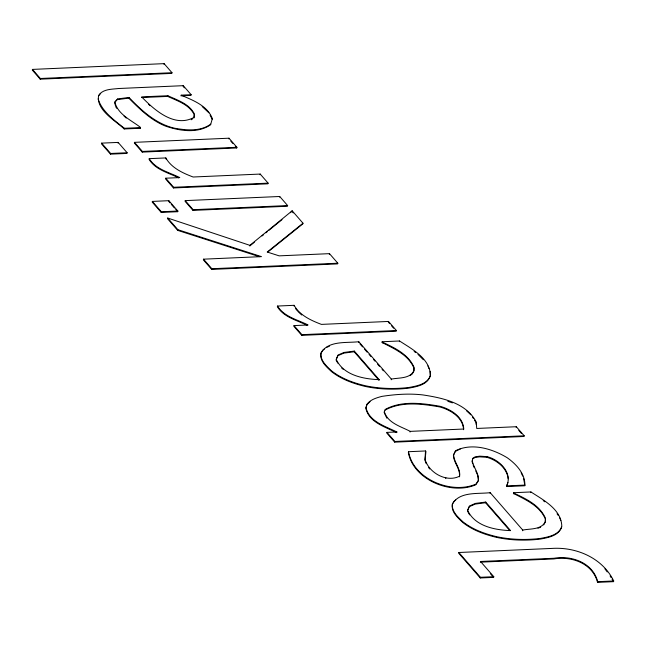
<?xml version="1.0" encoding="UTF-8"?>
<svg xmlns="http://www.w3.org/2000/svg" width="646" height="646" viewBox="0 0 646 646"><rect width="100%" height="100%" fill="white"/><g stroke="black" fill="none" stroke-linecap="round" stroke-linejoin="round"><path stroke-width="0.97" d="M193.913 118.032L194.228 114.689C189.133 104.45 177.335 100.881 167.718 96.407L141.49 97.554M32.47 69.405L32.3 70.083L40.205 79.167L171.836 73.402L172.006 72.723L164.1 63.639L32.47 69.405L40.375 78.489L172.006 72.723M40.205 79.167L40.375 78.489M101.64 143.129L101.479 143.808L110.482 154.152L126.971 153.425L127.141 152.755L118.137 142.411L101.64 143.129L110.644 153.473L127.141 152.755M115.553 106.041L114.657 102.544L117.75 98.935L128.966 97.441C141.708 110.676 156.033 123.935 174.493 128.199C186.468 130.306 200.397 131.727 210.757 124.105M110.482 154.152L110.644 153.473M180.912 95.834L190.982 95.39L191.143 94.712L181.074 95.156C192.984 100.3 207.253 105.508 212.348 118.565L210.588 124.783C197.434 133.754 179.733 130.96 165.481 126.091C150.922 120.245 139.633 109.061 128.796 98.111L128.966 97.441M117.976 143.089L118.137 142.411M117.75 98.935L114.818 101.874C117.588 114.14 130.888 120.083 140.077 127.052L140.376 128.255L124.218 128.966L124.379 128.288C114.253 120.132 102.125 111.75 98.063 98.838M134.505 142.346L134.344 143.024L142.249 152.109L236.743 147.966L236.904 147.288L228.999 138.204L134.505 142.346L142.411 151.43L236.904 147.288M142.249 152.109L142.411 151.43M163.931 64.317L164.1 63.639M149.234 158.658C155.767 169.413 169.276 172.288 179.758 177.585L165.715 178.199L165.554 178.877L173.459 187.962L267.953 183.819L268.122 183.149L260.209 174.065L193.122 177.004C182.753 173.063 171.521 167.992 165.812 157.931L149.234 158.658L149.064 159.328C155.395 169.801 168.445 172.773 178.676 177.852M167.718 96.407L167.879 95.737C177.505 100.203 189.294 103.772 194.398 114.011L194.083 117.362C174.63 128.11 154.418 110.103 141.652 96.884L167.879 95.737M152.367 201.415L152.206 202.085L161.209 212.429L177.707 211.702L177.868 211.032L168.864 200.688L152.367 201.415L161.371 211.751L177.868 211.032M124.218 128.966C115.149 120.463 95.963 109.998 98.612 95.455C102.835 88.922 111.798 89.318 118.646 88.51L183.278 85.676L183.109 86.354L184.425 87.856M165.812 157.931L166.07 159.086M161.209 212.429L161.371 211.751M168.864 200.688L168.703 201.366L169.987 202.844M173.459 187.962L173.621 187.283L165.715 178.199M267.815 252.069L302.821 223.887L302.99 223.209L292.178 210.79L249.897 245.351L167.726 218.049L167.564 218.719L177.698 230.372L259.409 256.696M177.698 230.372L177.868 229.693L167.726 218.049M185.232 200.623L185.071 201.302L192.976 210.386L287.47 206.244L287.632 205.573L279.726 196.489L185.232 200.623L193.138 209.708L287.632 205.573M192.976 210.386L193.138 209.708M228.837 138.882L228.999 138.204M177.868 229.693L261.469 256.632L203.522 259.167L203.361 259.845L211.686 269.414L337.648 263.899L337.818 263.221L329.484 253.652L279.153 255.856L267.202 252.021L302.99 223.209M211.686 269.414L211.856 268.736L203.522 259.167M260.047 174.735L260.209 174.065M249.897 245.351L249.727 246.029L254.338 242.258M279.565 197.159L279.726 196.489M290.474 212.72L292.178 210.79M277.522 306.043C284.062 316.806 297.572 319.681 308.053 324.978L294.011 325.592L293.841 326.262L301.747 335.355L396.24 331.212L396.41 330.534L388.504 321.45L321.417 324.389C311.041 320.448 299.809 315.385 294.1 305.316L277.522 306.043L277.352 306.721C283.683 317.186 296.732 320.158 306.963 325.245M293.938 305.994L294.1 305.316M301.747 335.355L301.916 334.676L294.011 325.592M329.323 254.33L329.484 253.652M354.153 351.771L354.323 351.093L343.995 352.45L338.06 355.017L336.203 359.337C343.51 375.253 363.335 379.065 379.178 379.654L379.008 380.324L354.153 351.771L343.825 353.12L337.898 355.688L336.405 359.144M358.635 342.388L358.805 341.718C346.304 343.188 328.539 340.329 321.03 352.853C319.931 360.484 326.65 366.161 331.608 370.901C341.484 378.637 353.483 382.949 365.571 385.791C379.824 388.755 394.52 389.183 408.95 387.471C416.92 385.993 427.321 384.233 430.406 375.52C430.107 358.473 412.148 349.203 399.535 340.983L382.19 341.742L382.02 342.42C393.955 348.703 408.288 354.63 413.908 368.026L413.836 371.192L412.285 373.953L410 375.665M382.489 342.953L382.19 341.742M388.504 321.45L388.335 322.128L389.651 323.638M399.365 341.661L399.535 340.983M391.193 379.791L391.363 379.121L358.805 341.718M396.862 431.956L386.962 432.384L386.801 433.062L394.706 442.147L524.051 436.478L524.221 435.808L516.315 426.723L476.724 428.459L476.199 421.911C466.089 402.781 442.405 397.896 422.815 394.916C409.16 393.333 395.433 394.318 381.883 396.386C376.489 397.823 370.691 399.47 367.073 404.041L365.983 407.578C369.06 421.66 385.605 426.384 396.862 431.956L396.701 432.626C385.436 427.063 368.898 422.339 365.822 408.256L366.912 404.711L370.053 401.618M394.706 442.147L394.876 441.476L386.962 432.384M410.065 432.045L410.226 431.367L463.78 429.025C463.061 416.727 450.835 409.298 440.031 406.286C422.29 403.177 401.529 400.431 385.21 409.451L384.136 412.406L386.865 418.212M507.95 482.497L506.609 486.058L507.029 486.543L524.883 485.76C525.335 473.801 516.356 464.264 507.223 457.748C492.276 448.712 472.032 442.558 455.535 450.73L453.589 454.719C453.928 462.423 460.711 468.237 459.621 476.159C446.725 482.853 429.073 472.977 425.092 459.54L425.948 451.449L425.528 450.965L408.53 451.707L408.361 452.386C413.117 479.833 451.32 495.434 475.827 484.75L478.355 480.85L477.693 475.335M425.528 450.965L424.923 460.21L426.239 463.723M445.708 478.541L445.869 477.87M459.621 476.159L459.459 476.837C460.541 468.907 453.767 463.101 453.419 455.398L455.373 451.409L460.59 448.825M458.846 552.5L458.676 553.178L480.253 577.968L493.625 577.379L493.786 576.7L480.535 561.479L480.374 562.157L553.888 558.935C571.686 555.867 592.729 563.498 597.542 582.361L613.53 581.658L613.7 580.98C602.734 558.12 576.515 546.823 552.072 548.414L458.846 552.5L480.422 577.29L493.786 576.7M472.589 458.975L475.012 457.497L479.598 456.843L486.85 457.303L487.011 456.625C499.245 459.621 513.029 472.694 506.609 486.058M509.759 530.544L485.558 502.733L485.719 502.055L475.399 503.412L469.464 505.98L467.607 510.3C474.907 526.224 494.739 530.027 510.582 530.616L485.719 502.055M490.039 493.358L490.209 492.68C477.709 494.15 459.944 491.299 452.434 503.815C451.336 511.454 458.046 517.131 463.012 521.863C472.888 529.599 484.888 533.911 496.976 536.761C511.228 539.725 525.917 540.153 540.355 538.433C548.325 536.955 558.725 535.203 561.81 526.482C561.511 509.436 543.552 500.165 530.931 491.953L513.594 492.712L513.425 493.382C525.36 499.673 539.693 505.6 545.313 518.988L545.24 522.154L543.682 524.915M516.146 427.394L516.315 426.723M480.253 577.968L480.422 577.29M507.029 486.543L506.779 485.38M513.893 493.915L513.594 492.712M530.77 492.623L530.931 491.953M522.598 530.762L522.759 530.083L490.209 492.68M597.542 582.361L597.712 581.683C592.891 562.819 571.847 555.189 554.05 558.265L480.535 561.479M467.438 510.978L469.295 506.658L475.23 504.09L485.558 502.733M561.649 527.152C558.564 535.873 548.163 537.625 540.193 539.111C525.755 540.823 511.059 540.395 496.814 537.432C484.718 534.589 472.719 530.269 462.843 522.541C457.885 517.801 451.166 512.125 452.265 504.494L454.227 501.143L455.745 500.012M98.442 96.133L100.671 93.363M262.034 235.968L263.568 234.716M265.877 232.826L267.412 231.575M268.946 230.315L282.019 219.632M385.04 410.129C401.36 401.101 422.121 403.855 439.869 406.956C450.666 409.968 462.891 417.397 463.61 429.695M324.34 349.05L322.822 350.18L320.86 353.524C319.762 361.162 326.48 366.839 331.446 371.571C341.314 379.307 353.322 383.627 365.41 386.47C379.654 389.433 394.351 389.861 408.789 388.141C416.759 386.663 427.159 384.911 430.244 376.19L430.179 371.369M191.168 119.785L192.54 118.912M326.61 347.354L329.403 346.256M537.932 528.242L540.645 527.201M117.588 99.605L128.796 98.111M391.363 379.121C398.889 377.563 410.153 378.968 414.005 370.521L414.07 367.348C408.433 354.363 394.819 347.887 382.65 342.275M522.759 530.083C530.293 528.533 541.558 529.93 545.402 521.483L545.474 518.318C539.838 505.333 526.224 498.857 514.054 493.245M124.379 128.288L140.537 127.585M173.621 187.283L268.122 183.149M211.856 268.736L337.818 263.221M301.916 334.676L396.41 330.534M394.876 441.476L524.221 435.808M507.199 485.865L525.045 485.081M597.712 581.683L613.7 580.98M487.011 456.625L479.76 456.165L475.173 456.827L472.751 458.305L472.073 461.543L472.759 463.885M447.823 401.295L452.386 402.878M486.85 457.303C496.855 460.138 506.916 467.898 508.208 478.815M410.226 431.367C400.835 426.441 387.834 423.13 384.305 411.736M414.143 351.416L415.677 352.595M543.246 500.61L544.78 501.789M341.718 368.075L343.171 369.294M124.048 116.102L126.261 118.097M297.846 311.388L301.73 315.022M202.198 106.558L208.868 112.816M466.485 410.727L470.748 414.74M148.596 104.329L150.017 105.686M417.978 354.363L423.388 359.774M518.786 430.422L521.419 433.45M183.278 85.676L191.143 94.712M230.808 141.151L232.786 143.42M235.427 146.448L236.743 147.966M292.016 211.468L293.284 212.922M391.629 325.915L393.608 328.184M359.943 343.89L362.543 346.878M364.497 349.123L367.106 352.118M369.052 354.363L371.006 356.6M373.614 359.596L374.914 361.09M377.522 364.086L379.477 366.33M382.077 369.318L383.377 370.82M354.323 351.093L379.178 379.654M139.907 127.73L140.376 128.255M171.271 204.322L174.485 208.012M175.777 209.49L177.707 211.702M490.306 573.575L493.625 577.379M295.593 308.659L297.281 310.71M604.922 568.843L607.264 571.96M115.779 106.913L116.878 108.399M557.038 513.796L558.168 515.33M428.613 467.51L429.638 468.964M472.476 417.001L473.494 418.6M474.511 420.191L476.037 422.581L476.183 424.454M610.099 575.901L611.084 577.548M612.061 579.196L613.53 581.658M467.874 511.753L469.626 514.878M336.033 360.008L337.785 363.133M210.111 115.222L212.179 119.244M521.152 472.751L522.719 476.062M473.211 465.451L474.301 467.761M475.771 470.942L477.305 474.455M559.678 517.777L560.817 520.514M427.894 365.894L429.033 368.632M472.242 460.864C473.639 467.567 478.775 473.074 478.516 480.172L475.997 484.072C451.481 494.755 413.287 479.162 408.53 451.707M523.656 478.613L524.576 483.975"/></g></svg>
